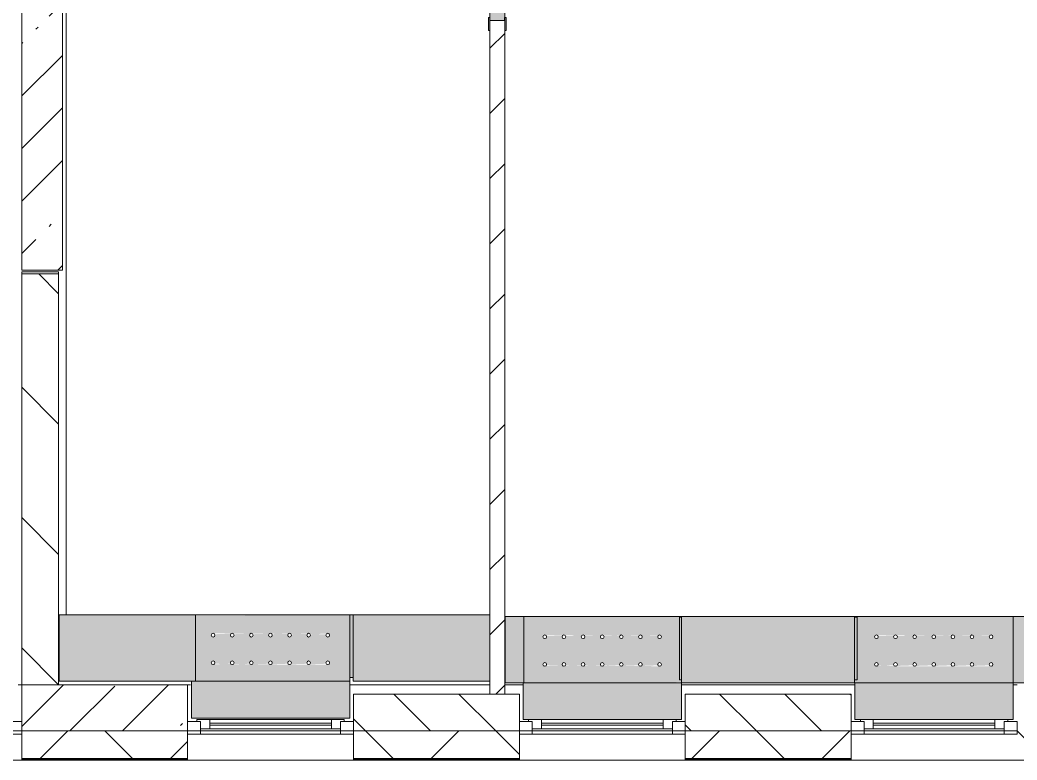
# Model space of a CAD drawing. Header units: millimetres. Extents: x 63482 to 319368, y -8553 to 29000.
# Drawn here: x 241909 to 247319, y -258 to 3758 of the extents above; entities that cross this region are included whole.
import ezdxf

# ---------------------------------------------------------------- set-up
doc = ezdxf.new("R2010")
doc.units = ezdxf.units.MM
for name, color, linetype, lineweight, true_color in [('A-DOOR-3', 7, 'Continuous', 5, 0xaaaaaa), ('A-DOOR-4', 7, 'Continuous', 5, 0xe2e2e2), ('A-DOOR-FRAM-2', 7, 'Continuous', 5, 0xe2e2e2), ('A-DOOR-FRAM-3', 7, 'Continuous', 5, 0xaaaaaa), ('A-FLOR-2', 7, 'Continuous', 5, 0xaaaaaa), ('Знаки-2', 7, 'Continuous', 5, 0xd7cfbf)]:
    doc.layers.add(name, color=color, linetype=linetype, lineweight=lineweight, true_color=true_color)
for name, color, linetype, lineweight in [('A-GLAZ-2', 7, 'Continuous', 5), ('A-WALL', 7, 'Continuous', 9), ('A-WALL-4', 7, 'Continuous', 5), ('I-WALL-2', 7, 'Continuous', 5), ('S-COLS', 7, 'Continuous', 5), ('Знаки', 7, 'Continuous', 5)]:
    doc.layers.add(name, color=color, linetype=linetype, lineweight=lineweight)
pattern_1 = [(45, (134788.6, 0), (-285.1231, 285.1231), []), (45, (135073.7, 0), (-285.1231, 285.1231), [504.031, -100.806, 16.764, -84.042])]

# ---------------------------------------------------------------- blocks, each defined once
blk = doc.blocks.new('120_Окно_СКБ_1Ст - 120_Окно_СКБ_1Ст 900х2500_h_ с форточкой-V93-Общий план 3 этажа с размещением фрагментов 3_1-3_8')
at = {"layer": 'A-GLAZ-2'}
for p, q in [((-450, -127), (-450, -57)), ((-450, -57), (-380, -57)), ((450, -57), (-450, -57)), ((-380, -57), (-380, -127)), ((380, -87), (-380, -87)), ((-380, -87), (-380, -127)), ((-330, -137), (-330, -87)), ((-330, -107), (330, -107)), ((330, -137), (330, -87)), ((380, -127), (380, -57)), ((380, -57), (450, -57)), ((380, -127), (380, -87)), ((450, -57), (450, -127)), ((-380, -127), (-450, -127)), ((-450, -127), (-400, -127)), ((-380, -127), (-400, -127)), ((-400, -127), (-400, -137)), ((-400, -137), (400, -137)), ((400, -137), (-400, -137)), ((330, -117), (-330, -117)), ((450, -127), (380, -127)), ((400, -127), (380, -127)), ((400, -127), (450, -127)), ((400, -137), (400, -127))]:
    blk.add_line(p, q, dxfattribs=at)
blk = doc.blocks.new('Зашивка радиатора_ с перфорацией М1_1 - Зашивка радиатора_ с перфорацией М1_1-V255-Общий план 3 этажа с размещением фрагментов 3_1-3_8')
at = {"layer": 'Знаки-2'}
blk.add_hatch(color=256, dxfattribs=at).paths.add_polyline_path([(-428.5, 380), (-430, 380), (-428.5, 180), (430, 180), (426.4, 380), (-400, 380)])
h = blk.add_hatch(color=256, dxfattribs=at)
h.paths.add_polyline_path([(426.4, 180), (-428.5, 176.7), (-422.7, 164), (-418, 164), (-421.4, -176), (426.4, -176), (426.4, 179.2)])
h.paths.add_polyline_path([(-310.3, 90.4), (-265.7, 90), (320.9, 85.4), (320.9, 75.4), (312.2, 70.4), (303.6, 75.4), (303.6, 85.4), (307.2, 89), (217.2, 85.4), (217.2, 75.4), (208.5, 70.4), (199.8, 75.4), (199.8, 85.4), (203.5, 89), (113.4, 85.4), (113.4, 75.4), (104.7, 70.4), (96.1, 75.4), (96.1, 85.4), (99.7, 89), (9.7, 85.4), (9.7, 75.4), (1, 70.4), (-7.7, 75.4), (-7.7, 85.4), (-4, 89), (-94.1, 85.4), (-94.1, 75.4), (-102.8, 70.4), (-111.4, 75.4), (-111.4, 85.4), (-107.8, 89), (-197.8, 85.4), (-197.8, 75.4), (-206.5, 70.4), (-215.2, 75.4), (-215.2, 85.4), (-211.5, 89), (-301.6, 85.4), (-301.6, 75.4), (-310.3, 70.4), (-318.9, 75.4), (-318.9, 85.4), (-312.8, 90)])
h.paths.add_polyline_path([(-310.3, -59.6), (-301.6, -64.6), (-301.6, -74.6), (-305.3, -78.3), (-215.2, -74.6), (-215.2, -64.6), (-206.5, -59.6), (-197.8, -64.6), (-197.8, -74.6), (-201.5, -78.3), (-111.4, -74.6), (-111.4, -64.6), (-102.8, -59.6), (-94.1, -64.6), (-94.1, -74.6), (-97.8, -78.3), (-7.7, -74.6), (-7.7, -64.6), (1, -59.6), (9.7, -64.6), (9.7, -74.6), (6, -78.3), (96.1, -74.6), (96.1, -64.6), (104.7, -59.6), (113.4, -64.6), (113.4, -74.6), (109.7, -78.3), (199.8, -74.6), (199.8, -64.6), (208.5, -59.6), (217.2, -64.6), (217.2, -74.6), (213.5, -78.3), (303.6, -74.6), (303.6, -64.6), (312.2, -59.6), (320.9, -64.6), (320.9, -74.6), (312.2, -79.6), (309.7, -79.3), (-318.9, -74.6), (-318.9, -64.6), (-312.8, -60)])
at = {"layer": 'Знаки'}
for p, q in [((-400, 380), (-430, 380)), ((-430, 380), (-430, 180)), ((430, 380), (400, 380)), ((430, 180), (430, 380)), ((-428.5, 180), (426.4, 180)), ((426.4, 180), (-428.5, 180)), ((-428.5, -179.9), (426.4, -179.9))]:
    blk.add_line(p, q, dxfattribs=at)
for centre, start, end in [((-310.3, 80.4), 180, 0), ((-310.3, 80.4), 0, 180), ((-206.5, 80.4), 0, 180), ((-206.5, 80.4), 180, 360), ((-102.8, 80.4), 0, 180), ((-102.8, 80.4), 180, 0), ((1, 80.4), 0, 180), ((1, 80.4), 180, 0), ((104.7, 80.4), 0, 180), ((104.7, 80.4), 180, 360), ((208.5, 80.4), 0, 180), ((208.5, 80.4), 180, 0), ((312.2, 80.4), 0, 180), ((312.2, 80.4), 180, 0), ((-310.3, -69.6), 0, 180), ((-310.3, -69.6), 180, 0), ((-206.5, -69.6), 0, 180), ((-206.5, -69.6), 180, 0), ((-102.8, -69.6), 0, 180), ((-102.8, -69.6), 180, 0), ((1, -69.6), 0, 180), ((1, -69.6), 180, 0), ((104.7, -69.6), 0, 180), ((104.7, -69.6), 180, 0), ((208.5, -69.6), 0, 180), ((208.5, -69.6), 180, 0), ((312.2, -69.6), 0, 180), ((312.2, -69.6), 180, 0)]:
    blk.add_arc(centre, 10, start, end, dxfattribs=at)
blk = doc.blocks.new('Зашивка радиатора_ с перфорацией М1_1 - Зашивка радиатора_ с перфорацией М1_1-V256-Общий план 3 этажа с размещением фрагментов 3_1-3_8')
at = {"layer": 'Знаки-2'}
blk.add_hatch(color=256, dxfattribs=at).paths.add_polyline_path([(-401, 380), (-430, 379.4), (-430, 180), (430, 180), (430, 380), (-401, 379.4)])
h = blk.add_hatch(color=256, dxfattribs=at)
h.paths.add_polyline_path([(-430, 180), (-430, -179.9), (417, -175.9), (417, 164), (430.2, 164), (430.2, 180), (33.4, 180)])
h.paths.add_polyline_path([(208.5, 90.4), (211.1, 90), (320.9, 85.4), (320.9, 75.4), (312.2, 70.4), (303.6, 75.4), (303.6, 85.4), (307.2, 89), (217.2, 85.4), (217.2, 75.4), (208.5, 70.4), (199.8, 75.4), (199.8, 85.4), (203.5, 89), (113.4, 85.4), (113.4, 75.4), (104.7, 70.4), (96.1, 75.4), (96.1, 85.4), (99.7, 89), (9.7, 85.4), (9.7, 75.4), (1, 70.4), (-7.7, 75.4), (-7.7, 85.4), (-4, 89), (-94.1, 85.4), (-94.1, 75.4), (-102.8, 70.4), (-111.4, 75.4), (-111.4, 85.4), (-107.8, 89), (-197.8, 85.4), (-197.8, 75.4), (-206.5, 70.4), (-215.2, 75.4), (-215.2, 85.4), (-211.5, 89), (-301.6, 85.4), (-301.6, 75.4), (-310.3, 70.4), (-318.9, 75.4), (-318.9, 85.4), (-310.3, 90.4), (-307.7, 90), (104.7, 90.4)])
h.paths.add_polyline_path([(104.7, -59.6), (113.4, -64.6), (113.4, -74.6), (109.7, -78.3), (199.8, -74.6), (199.8, -64.6), (208.5, -59.6), (217.2, -64.6), (217.2, -74.6), (213.5, -78.3), (303.6, -74.6), (303.6, -64.6), (312.2, -59.6), (320.9, -64.6), (320.9, -74.6), (312.2, -79.6), (309.7, -79.3), (-318.9, -74.6), (-318.9, -64.6), (-310.3, -59.6), (-301.6, -64.6), (-301.6, -74.6), (-305.3, -78.3), (-215.2, -74.6), (-215.2, -64.6), (-206.5, -59.6), (-197.8, -64.6), (-197.8, -74.6), (-201.5, -78.3), (-111.4, -74.6), (-111.4, -64.6), (-102.8, -59.6), (-94.1, -64.6), (-94.1, -74.6), (-97.8, -78.3), (-7.7, -74.6), (-7.7, -64.6), (1, -59.6), (9.7, -64.6), (9.7, -74.6), (6, -78.3), (96.1, -74.6), (96.1, -64.6), (102.2, -60)])
at = {"layer": 'Знаки'}
for p, q in [((-401, 380), (-430, 380)), ((-430, 380), (-430, 180)), ((430, 380), (399, 380)), ((430, 180), (430, 380)), ((-430, 180), (430, 180)), ((430.2, 180), (-430, 180)), ((-430, 180), (-430, -179.9)), ((-430, -179.9), (430.2, -179.9))]:
    blk.add_line(p, q, dxfattribs=at)
for centre, start, end in [((-310.3, 80.4), 180, 0), ((-310.3, 80.4), 0, 180), ((-206.5, 80.4), 0, 180), ((-206.5, 80.4), 180, 360), ((-102.8, 80.4), 0, 180), ((-102.8, 80.4), 180, 0), ((1, 80.4), 0, 180), ((1, 80.4), 180, 0), ((104.7, 80.4), 0, 180), ((104.7, 80.4), 180, 360), ((208.5, 80.4), 0, 180), ((208.5, 80.4), 180, 0), ((312.2, 80.4), 0, 180), ((312.2, 80.4), 180, 0), ((-310.3, -69.6), 0, 180), ((-310.3, -69.6), 180, 0), ((-206.5, -69.6), 0, 180), ((-206.5, -69.6), 180, 0), ((-102.8, -69.6), 0, 180), ((-102.8, -69.6), 180, 0), ((1, -69.6), 0, 180), ((1, -69.6), 180, 0), ((104.7, -69.6), 0, 180), ((104.7, -69.6), 180, 0), ((208.5, -69.6), 0, 180), ((208.5, -69.6), 180, 0), ((312.2, -69.6), 0, 180), ((312.2, -69.6), 180, 0)]:
    blk.add_arc(centre, 10, start, end, dxfattribs=at)
blk = doc.blocks.new('Зашивка без перфорации М3 - М3_16-V257-Общий план 3 этажа с размещением фрагментов 3_1-3_8')
at = {"layer": 'Знаки-2'}
blk.add_hatch(color=256, dxfattribs=at).paths.add_polyline_path([(510.2, 180), (-430, 180), (-430, -179.9), (510.2, -179.9), (510.2, 19.6)])
at = {"layer": 'Знаки'}
for p, q in [((510.2, 180), (-430, 180)), ((-430, 180), (-430, -179.9)), ((510.2, -179.9), (510.2, 180)), ((-430, -179.9), (510.2, -179.9))]:
    blk.add_line(p, q, dxfattribs=at)
blk = doc.blocks.new('Зашивка без перфорации М3_2_1 - М3_2_2-31135864-Общий план 3 этажа с размещением фрагментов 3_1-3_8')
at = {"layer": 'Знаки-2'}
blk.add_hatch(color=256, dxfattribs=at).paths.add_polyline_path([(-178.3, 180), (-430, 180), (-430, -179.9), (760.2, -179.9), (760.2, 180), (321.7, 180)])
at = {"layer": 'Знаки'}
for p, q in [((760.2, 180), (-430, 180)), ((-430, 180), (-430, -179.9)), ((760.2, -179.9), (760.2, 180)), ((-430, -179.9), (760.2, -179.9))]:
    blk.add_line(p, q, dxfattribs=at)
blk = doc.blocks.new('Зашивка без перфорации М3_2_1 - М3_2_4-31137485-Общий план 3 этажа с размещением фрагментов 3_1-3_8')
at = {"layer": 'Знаки-2'}
blk.add_hatch(color=256, dxfattribs=at).paths.add_polyline_path([(-430, 180), (-430, -179.9), (310.2, -179.9), (310.2, 180), (-409.3, 180)])
at = {"layer": 'Знаки'}
for p, q in [((310.2, 180), (-430, 180)), ((-430, 180), (-430, -179.9)), ((310.2, -179.9), (310.2, 180)), ((-430, -179.9), (310.2, -179.9))]:
    blk.add_line(p, q, dxfattribs=at)
blk = doc.blocks.new('Зашивка радиатора_ с перфорацией М1_1 - Зашивка радиатора_ с перфорацией М1_1-V263-Общий план 3 этажа с размещением фрагментов 3_1-3_8')
at = {"layer": 'Знаки-2'}
blk.add_hatch(color=256, dxfattribs=at).paths.add_polyline_path([(-65.8, 380), (-430, 380), (-430, 180), (430, 180), (430, 380), (407.4, 380)])
h = blk.add_hatch(color=256, dxfattribs=at)
h.paths.add_polyline_path([(407.4, 180), (-430, 180), (-430, -179.9), (407.4, -174.6), (407.4, 175.2)])
h.paths.add_polyline_path([(-65.8, 90.4), (320.9, 85.4), (320.9, 75.4), (312.2, 70.4), (303.6, 75.4), (303.6, 85.4), (307.2, 89), (217.2, 85.4), (217.2, 75.4), (208.5, 70.4), (199.8, 75.4), (199.8, 85.4), (203.5, 89), (113.4, 85.4), (113.4, 75.4), (104.7, 70.4), (96.1, 75.4), (96.1, 85.4), (99.7, 89), (9.7, 85.4), (9.7, 75.4), (1, 70.4), (-7.7, 75.4), (-7.7, 85.4), (-4, 89), (-94.1, 85.4), (-94.1, 75.4), (-102.8, 70.4), (-111.4, 75.4), (-111.4, 85.4), (-107.8, 89), (-197.8, 85.4), (-197.8, 75.4), (-206.5, 70.4), (-215.2, 75.4), (-215.2, 85.4), (-211.5, 89), (-301.6, 85.4), (-301.6, 75.4), (-310.3, 70.4), (-318.9, 75.4), (-318.9, 85.4), (-310.3, 90.4), (-307.7, 90), (-102.8, 90.4)])
h.paths.add_polyline_path([(-310.3, -59.6), (-301.6, -64.6), (-301.6, -74.6), (-305.3, -78.3), (-215.2, -74.6), (-215.2, -64.6), (-206.5, -59.6), (-197.8, -64.6), (-197.8, -74.6), (-201.5, -78.3), (-111.4, -74.6), (-111.4, -64.6), (-102.8, -59.6), (-94.1, -64.6), (-94.1, -74.6), (-97.8, -78.3), (-7.7, -74.6), (-7.7, -64.6), (1, -59.6), (9.7, -64.6), (9.7, -74.6), (6, -78.3), (96.1, -74.6), (96.1, -64.6), (104.7, -59.6), (113.4, -64.6), (113.4, -74.6), (109.7, -78.3), (199.8, -74.6), (199.8, -64.6), (208.5, -59.6), (217.2, -64.6), (217.2, -74.6), (213.5, -78.3), (303.6, -74.6), (303.6, -64.6), (312.2, -59.6), (320.9, -64.6), (320.9, -74.6), (312.2, -79.6), (309.7, -79.3), (-318.9, -74.6), (-318.9, -64.6), (-312.8, -60)])
at = {"layer": 'Знаки'}
for p, q in [((430, 380), (-430, 380)), ((-430, 380), (-430, 180)), ((430, 180), (430, 380)), ((-430, 180), (407.4, 180)), ((407.4, 180), (-430, 180)), ((-430, 180), (-430, -179.9)), ((-430, -179.9), (407.4, -179.9))]:
    blk.add_line(p, q, dxfattribs=at)
for centre, start, end in [((-310.3, 80.4), 180, 0), ((-310.3, 80.4), 0, 180), ((-206.5, 80.4), 0, 180), ((-206.5, 80.4), 180, 360), ((-102.8, 80.4), 0, 180), ((-102.8, 80.4), 180, 0), ((1, 80.4), 0, 180), ((1, 80.4), 180, 0), ((104.7, 80.4), 0, 180), ((104.7, 80.4), 180, 360), ((208.5, 80.4), 0, 180), ((208.5, 80.4), 180, 0), ((312.2, 80.4), 0, 180), ((312.2, 80.4), 180, 0), ((-310.3, -69.6), 0, 180), ((-310.3, -69.6), 180, 0), ((-206.5, -69.6), 0, 180), ((-206.5, -69.6), 180, 0), ((-102.8, -69.6), 0, 180), ((-102.8, -69.6), 180, 0), ((1, -69.6), 0, 180), ((1, -69.6), 180, 0), ((104.7, -69.6), 0, 180), ((104.7, -69.6), 180, 0), ((208.5, -69.6), 0, 180), ((208.5, -69.6), 180, 0), ((312.2, -69.6), 0, 180), ((312.2, -69.6), 180, 0)]:
    blk.add_arc(centre, 10, start, end, dxfattribs=at)
blk = doc.blocks.new('Зашивка без перфорации М3 - М3_8-30988392-Общий план 3 этажа с размещением фрагментов 3_1-3_8')
at = {"layer": 'Знаки-2'}
blk.add_hatch(color=256, dxfattribs=at).paths.add_polyline_path([(-403.2, 180), (-430, 180), (-430, -179.9), (310.2, -179.9), (310.2, 180), (96.8, 180)])
at = {"layer": 'Знаки'}
for p, q in [((310.2, 180), (-430, 180)), ((-430, 180), (-430, -179.9)), ((310.2, -179.9), (310.2, 180)), ((-430, -179.9), (310.2, -179.9))]:
    blk.add_line(p, q, dxfattribs=at)
blk = doc.blocks.new('Зашивка_ опоясывающая панель - Зашивка_ опоясывающая панель Т2_1-V271-Общий план 3 этажа с размещением фрагментов 3_1-3_8')
at = {"layer": 'Знаки-2'}
blk.add_hatch(color=256, dxfattribs=at).paths.add_polyline_path([(-428.1, -160), (-409.3, -160), (-409.3, 180), (-428.1, 179.9), (-428.1, -90.4)])
at = {"layer": 'Знаки'}
for p, q in [((-430, 180), (-406, 180)), ((-428.1, -160), (-409.3, -160))]:
    blk.add_line(p, q, dxfattribs=at)
blk = doc.blocks.new('Зашивка_ опоясывающая панель - Зашивка_ опоясывающая панель-V272-Общий план 3 этажа с размещением фрагментов 3_1-3_8')
at = {"layer": 'Знаки-2'}
blk.add_hatch(color=256, dxfattribs=at).paths.add_polyline_path([(-430, -160), (-419.5, -160), (-419.5, 180), (-430, 180), (-430, -15.6)])
at = {"layer": 'Знаки'}
for p, q in [((-430, -160), (-430, 180)), ((-430, 180), (-419.5, 180)), ((-430, -160), (-419.5, -160))]:
    blk.add_line(p, q, dxfattribs=at)
blk = doc.blocks.new('Зашивка_ опоясывающая панель - Зашивка_ опоясывающая панель-V273-Общий план 3 этажа с размещением фрагментов 3_1-3_8')
at = {"layer": 'Знаки-2'}
blk.add_hatch(color=256, dxfattribs=at).paths.add_polyline_path([(-406, -160), (-406, 180), (-419.2, 180), (-419.2, -160)])
at = {"layer": 'Знаки'}
for p, q in [((-419.2, 180), (-406, 180)), ((-406, 180), (-406, -160)), ((-419.2, -160), (-406, -160))]:
    blk.add_line(p, q, dxfattribs=at)
blk = doc.blocks.new('Зашивка без перфорации М3 - М3_13-30988439-Общий план 3 этажа с размещением фрагментов 3_1-3_8')
at = {"layer": 'Знаки-2'}
blk.add_hatch(color=256, dxfattribs=at).paths.add_polyline_path([(-430, 180), (-430, -179.9), (-329.8, -179.9), (-329.8, 180)])
at = {"layer": 'Знаки'}
for p, q in [((-329.8, 180), (-430, 180)), ((-430, 180), (-430, -179.9)), ((-329.8, -179.9), (-329.8, 180)), ((-430, -179.9), (-329.8, -179.9))]:
    blk.add_line(p, q, dxfattribs=at)
blk = doc.blocks.new('110_Дверь_СКБ_2Ст - Д-5_п_ Из игровой в коридор-32351726-Общий план 3 этажа с размещением фрагментов 3_1-3_8')
at = {"layer": 'A-DOOR-4'}
h = blk.add_hatch(color=256, dxfattribs=at)
h.paths.add_polyline_path([(712.5, 40), (652.5, 40), (652.5, 10), (662.5, 10), (662.5, -40), (712.5, -40)])
h.paths.add_polyline_path([(-627.5, 40), (-687.5, 40), (-687.5, -40), (-637.5, -40), (-637.5, 10), (-627.5, 10)])
for points in [[(-587.5, -440), (-587.5, -40), (-637.5, -40), (-637.5, -440)], [(662.5, -40), (612.5, -40), (612.5, -940), (662.5, -940)]]:
    blk.add_hatch(color=256, dxfattribs=at).paths.add_polyline_path(points)
at = {"layer": 'A-DOOR-FRAM-2'}
for points in [[(-672.5, 48), (-742.5, 48), (-742.5, 40), (-672.5, 40)], [(767.5, 48), (697.5, 48), (697.5, 40), (767.5, 40)], [(-672.5, -40), (-742.5, -40), (-742.5, -48), (-672.5, -48)], [(767.5, -40), (697.5, -40), (697.5, -48), (767.5, -48)]]:
    blk.add_hatch(color=256, dxfattribs=at).paths.add_polyline_path(points)
at = {"layer": 'A-DOOR-3'}
for p, q in [((-637.5, -40), (-587.5, -40)), ((-637.5, -440), (-637.5, -40)), ((-587.5, -40), (-587.5, -440)), ((612.5, -40), (662.5, -40)), ((612.5, -940), (612.5, -40)), ((662.5, -40), (662.5, -940)), ((-587.5, -440), (-637.5, -440)), ((662.5, -940), (612.5, -940))]:
    blk.add_line(p, q, dxfattribs=at)
for centre, radius, start, end in [((-637.5, -40), 400, 270, 0), ((662.5, -40), 900, 180, 270)]:
    blk.add_arc(centre, radius, start, end, dxfattribs=at)
at = {"layer": 'A-DOOR-FRAM-3'}
for p, q in [((-742.5, 48), (-672.5, 48)), ((-742.5, 40), (-742.5, 48)), ((-672.5, 40), (-742.5, 40)), ((-687.5, 40), (-627.5, 40)), ((-687.5, -40), (-687.5, 40)), ((-687.5, 40), (-672.5, 40)), ((-687.5, 39), (-687.5, 40)), ((-672.5, 39), (-687.5, 39)), ((-672.5, 48), (-672.5, 40)), ((-672.5, 40), (-672.5, 39)), ((-637.5, 10), (-637.5, -40)), ((-627.5, 10), (-637.5, 10)), ((-627.5, 40), (-627.5, 10)), ((652.5, 40), (712.5, 40)), ((652.5, 10), (652.5, 40)), ((662.5, 10), (652.5, 10)), ((662.5, -40), (662.5, 10)), ((697.5, 40), (697.5, 48)), ((697.5, 48), (767.5, 48)), ((697.5, 39), (697.5, 40)), ((697.5, 40), (712.5, 40)), ((767.5, 40), (697.5, 40)), ((712.5, 39), (697.5, 39)), ((712.5, 40), (712.5, -40)), ((712.5, 40), (712.5, 39)), ((767.5, 48), (767.5, 40)), ((-742.5, -40), (-672.5, -40)), ((-742.5, -48), (-742.5, -40)), ((-672.5, -48), (-742.5, -48)), ((-637.5, -40), (-687.5, -40)), ((-672.5, -40), (-672.5, -48)), ((712.5, -40), (662.5, -40)), ((697.5, -48), (697.5, -40)), ((697.5, -40), (767.5, -40)), ((767.5, -48), (697.5, -48)), ((767.5, -40), (767.5, -48))]:
    blk.add_line(p, q, dxfattribs=at)

msp = doc.modelspace()

# ---------------------------------------------------------------- hatches: boundary and pattern name
at = {"layer": 'A-WALL-4'}
h = msp.add_hatch(dxfattribs=at)
h.set_pattern_fill('FP_50', color=256, style=0, pattern_type=2)
h.set_pattern_definition([(135, (134788.6, 0), (-176.7767, -176.7767), [])])
h.paths.add_polyline_path([(256218.6, -100), (256218.6, 100), (255918.6, 100), (255918.6, -100)])
h.paths.add_polyline_path([(243718.6, -100), (244618.6, -100), (244618.6, 100), (243718.6, 100)])
h.paths.add_polyline_path([(254118.6, -100), (254118.6, 100), (253618.6, 100), (253618.6, -100), (253834, -100)])
h.paths.add_polyline_path([(245518.6, -100), (246418.6, -100), (246418.6, 100), (245518.6, 100)])
h.paths.add_polyline_path([(251334.1, -100), (251818.6, -100), (251818.6, 100), (250768.6, 100), (250768.6, -100), (250834.1, -100)])
h.paths.add_polyline_path([(248218.6, -100), (248468.6, -100), (248468.6, 100), (248218.6, 100)])
h.paths.add_polyline_path([(236518.6, -100), (236518.6, 100), (235618.6, 100), (235618.6, -100), (236334.6, -100)])
h.paths.add_polyline_path([(237418.6, -100), (237668.6, -100), (237668.6, 100), (237418.6, 100)])
h.paths.add_polyline_path([(232834.8, -100), (232918.6, -100), (232918.6, 100), (231868.6, 100), (231868.6, -100), (232334.8, -100)])
h.paths.add_polyline_path([(239968.6, -100), (241018.6, -100), (241018.6, 100), (239968.6, 100)])
h.paths.add_polyline_path([(229334.9, -100), (229568.6, -100), (229568.6, 100), (229318.6, 100), (229318.6, -100)])
h.paths.add_polyline_path([(226718.6, -100), (227518.6, -100), (227518.6, 100), (226718.6, 100)])
h = msp.add_hatch(dxfattribs=at)
h.set_pattern_fill('FP_52', color=256, style=0, pattern_type=2)
h.set_pattern_definition([(45, (134788.6, 0), (-353.5534, 353.5534), []), (135, (134788.6, 0), (-353.5534, -353.5534), [])])
h.paths.add_polyline_path([(259333.8, -250), (259868.6, -250), (259868.6, -100), (258518.6, -100), (258518.6, -250), (258833.8, -250)])
h.paths.add_polyline_path([(255333.9, -250), (256218.6, -250), (256218.6, -100), (255018.6, -100), (255018.6, -250)])
h.paths.add_polyline_path([(242334.4, -250), (242818.6, -250), (242818.6, -100), (241918.6, -100), (241918.6, -250)])
h.paths.add_polyline_path([(243834.4, -250), (244618.6, -250), (244618.6, -100), (243718.6, -100), (243718.6, -250)])
h.paths.add_polyline_path([(245518.6, -250), (246418.6, -250), (246418.6, -100), (245518.6, -100)])
h.paths.add_polyline_path([(254118.6, -250), (254118.6, -100), (252718.6, -100), (252718.6, -250), (253834, -250)])
h.paths.add_polyline_path([(247318.6, -250), (248468.6, -250), (248468.6, -100), (247318.6, -100)])
h.paths.add_polyline_path([(251334.1, -250), (251818.6, -250), (251818.6, -100), (250768.6, -100), (250768.6, -250), (250834.1, -250)])
h.paths.add_polyline_path([(237334.6, -250), (237668.6, -250), (237668.6, -100), (235618.6, -100), (235618.6, -250), (236518.6, -250)])
h.paths.add_polyline_path([(240834.4, -250), (241018.6, -250), (241018.6, -100), (239968.6, -100), (239968.6, -250), (240334.5, -250)])
h.paths.add_polyline_path([(228418.6, -250), (229568.6, -250), (229568.6, -100), (228418.6, -100)])
h.paths.add_polyline_path([(231868.6, -250), (232918.6, -250), (232918.6, -100), (231868.6, -100)])
h.paths.add_polyline_path([(233818.6, -250), (234718.6, -250), (234718.6, -100), (233818.6, -100)])
h.paths.add_polyline_path([(227518.6, -250), (227518.6, -100), (226718.6, -100), (226718.6, -250), (227335, -250)])
h.paths.add_polyline_path([(224335.1, -250), (225818.6, -250), (225818.6, -100), (223998.6, -100), (223998.6, -250)])
at = {"layer": 'I-WALL-2'}
h = msp.add_hatch(dxfattribs=at)
h.set_pattern_fill('FP_48', color=256, style=0, pattern_type=2)
h.set_pattern_definition(pattern_1)
h.paths.add_polyline_path([(241918.6, 2400), (242138.6, 2400), (242138.6, 10600), (241918.6, 10600), (241918.6, 5646.5)])
h = msp.add_hatch(dxfattribs=at)
h.set_pattern_fill('FP_53', color=256, style=0, pattern_type=2)
h.set_pattern_definition([(45, (134788.6, 0), (-176.7767, 176.7767), [])])
h.paths.add_polyline_path([(244538.6, 100), (244538.6, 3755), (244458.6, 3755), (244458.6, 100)])
h.paths.add_polyline_path([(244508.6, 5155), (244538.6, 5155), (244538.6, 10400), (244458.6, 10400), (244458.6, 5155)])
h = msp.add_hatch(dxfattribs=at)
h.set_pattern_fill('FP_51', color=256, style=0, pattern_type=2)
h.set_pattern_definition([(135, (134788.6, 0), (-353.5534, -353.5534), [])])
h.paths.add_polyline_path([(242118.6, 150), (242118.6, 2380), (241918.6, 2380), (241918.6, 150)])
at = {"layer": 'S-COLS'}
h = msp.add_hatch(dxfattribs=at)
h.set_pattern_fill('FP_48', color=256, style=0, pattern_type=2)
h.set_pattern_definition(pattern_1)
h.paths.add_polyline_path([(241918.6, -100), (242818.6, -100), (242818.6, 150), (241918.6, 150)])

# ---------------------------------------------------------------- linework, layer by layer
at = {"layer": 'A-FLOR-2'}
msp.add_line((242158.6, 10380), (242158.6, 529.9), dxfattribs=at)
at = {"layer": 'A-WALL'}
for p, q in [((244458.6, 100), (244538.6, 100)), ((243718.6, -100), (244618.6, -100)), ((244618.6, -100), (243718.6, -100)), ((245518.6, -100), (246418.6, -100)), ((246418.6, -100), (245518.6, -100)), ((241918.6, -250), (242818.6, -250)), ((241918.6, -253), (242818.6, -253)), ((243718.6, -250), (244618.6, -250)), ((243718.6, -253), (244618.6, -253)), ((245518.6, -250), (246418.6, -250)), ((245518.6, -253), (246418.6, -253))]:
    msp.add_line(p, q, dxfattribs=at)
at = {"layer": 'A-WALL-4'}
for p, q in [((244458.6, 100), (243718.6, 100)), ((243718.6, 100), (243718.6, -258)), ((244618.6, 100), (244538.6, 100)), ((244618.6, -258), (244618.6, 100)), ((246418.6, 100), (245518.6, 100)), ((245518.6, 100), (245518.6, -258)), ((246418.6, -258), (246418.6, 100)), ((241918.6, -100), (241918.6, -258)), ((241918.6, -100), (242818.6, -100)), ((242818.6, -258), (242818.6, -100)), ((244618.6, -100), (245518.6, -100)), ((244618.6, -258), (232918.6, -258)), ((244618.6, -258), (260026.6, -258))]:
    msp.add_line(p, q, dxfattribs=at)
at = {"layer": 'I-WALL-2'}
for p, q in [((241918.6, 10400), (241918.6, 2400)), ((242138.6, 2400), (242138.6, 10400)), ((244458.6, 3700), (244458.6, 100)), ((244538.6, 100), (244538.6, 3700)), ((241918.6, 2400), (242138.6, 2400)), ((241918.6, 2390), (241918.6, 150)), ((241918.6, 2390), (242118.6, 2390)), ((242118.6, 150), (242118.6, 2390)), ((242118.6, 2380), (241918.6, 2380)), ((241898.6, 150), (241918.6, 150)), ((241918.6, 150), (242118.6, 150)), ((242818.6, 150), (242834.4, 150)), ((243698.6, 150), (244458.6, 150)), ((244538.6, 150), (244638.6, 150)), ((245498.6, 150), (246437.6, 150)), ((247297.6, 150), (247318.6, 150)), ((241918.6, -100), (241018.6, -100)), ((243718.6, -100), (242818.6, -100)), ((247318.6, -100), (246418.6, -100))]:
    msp.add_line(p, q, dxfattribs=at)
at = {"layer": 'S-COLS'}
for p, q in [((242818.6, 150), (241918.6, 150)), ((241918.6, 150), (241918.6, -100)), ((242818.6, -100), (242818.6, 150)), ((241918.6, -100), (242818.6, -100))]:
    msp.add_line(p, q, dxfattribs=at)

# ---------------------------------------------------------------- block references
at = {"layer": 'A-DOOR-3', "rotation": 269.9999999999999}
msp.add_blockref('110_Дверь_СКБ_2Ст - Д-5_п_ Из игровой в коридор-32351726-Общий план 3 этажа с размещением фрагментов 3_1-3_8', (244498.6, 4467.5), dxfattribs=at)
at = {"layer": 'A-GLAZ-2', "rotation": 180}
for p in [(241468.6, -175), (243268.6, -175), (245068.6, -175), (246868.6, -175)]:
    msp.add_blockref('120_Окно_СКБ_1Ст - 120_Окно_СКБ_1Ст 900х2500_h_ с форточкой-V93-Общий план 3 этажа с размещением фрагментов 3_1-3_8', p, dxfattribs=at)
at = {"layer": 'Знаки', "rotation": 180}
for name, p in [('Зашивка без перфорации М3 - М3_8-30988392-Общий план 3 этажа с размещением фрагментов 3_1-3_8', (242431.2, 350)), ('Зашивка радиатора_ с перфорацией М1_1 - Зашивка радиатора_ с перфорацией М1_1-V263-Общий план 3 этажа с размещением фрагментов 3_1-3_8', (243268.6, 350)), ('Зашивка без перфорации М3_2_1 - М3_2_4-31137485-Общий план 3 этажа с размещением фрагментов 3_1-3_8', (244027.6, 350.1)), ('Зашивка без перфорации М3 - М3_13-30988439-Общий план 3 этажа с размещением фрагментов 3_1-3_8', (244212.1, 341.4)), ('Зашивка радиатора_ с перфорацией М1_1 - Зашивка радиатора_ с перфорацией М1_1-V255-Общий план 3 этажа с размещением фрагментов 3_1-3_8', (245068.6, 341.4)), ('Зашивка без перфорации М3 - М3_16-V257-Общий план 3 этажа с размещением фрагментов 3_1-3_8', (246007.3, 341.4)), ('Зашивка радиатора_ с перфорацией М1_1 - Зашивка радиатора_ с перфорацией М1_1-V256-Общий план 3 этажа с размещением фрагментов 3_1-3_8', (246867.6, 341.4)), ('Зашивка без перфорации М3_2_1 - М3_2_2-31135864-Общий план 3 этажа с размещением фрагментов 3_1-3_8', (248057.8, 341.4))]:
    msp.add_blockref(name, p, dxfattribs=at)
at = {"layer": 'Знаки'}
for name, p in [('Зашивка_ опоясывающая панель - Зашивка_ опоясывающая панель Т2_1-V271-Общий план 3 этажа с размещением фрагментов 3_1-3_8', (244126.7, 350.1)), ('Зашивка_ опоясывающая панель - Зашивка_ опоясывающая панель-V272-Общий план 3 этажа с размещением фрагментов 3_1-3_8', (245916.6, 337.4)), ('Зашивка_ опоясывающая панель - Зашивка_ опоясывающая панель-V273-Общий план 3 этажа с размещением фрагментов 3_1-3_8', (246856.6, 337.4))]:
    msp.add_blockref(name, p, dxfattribs=at)

doc.saveas('drawing.dxf')
